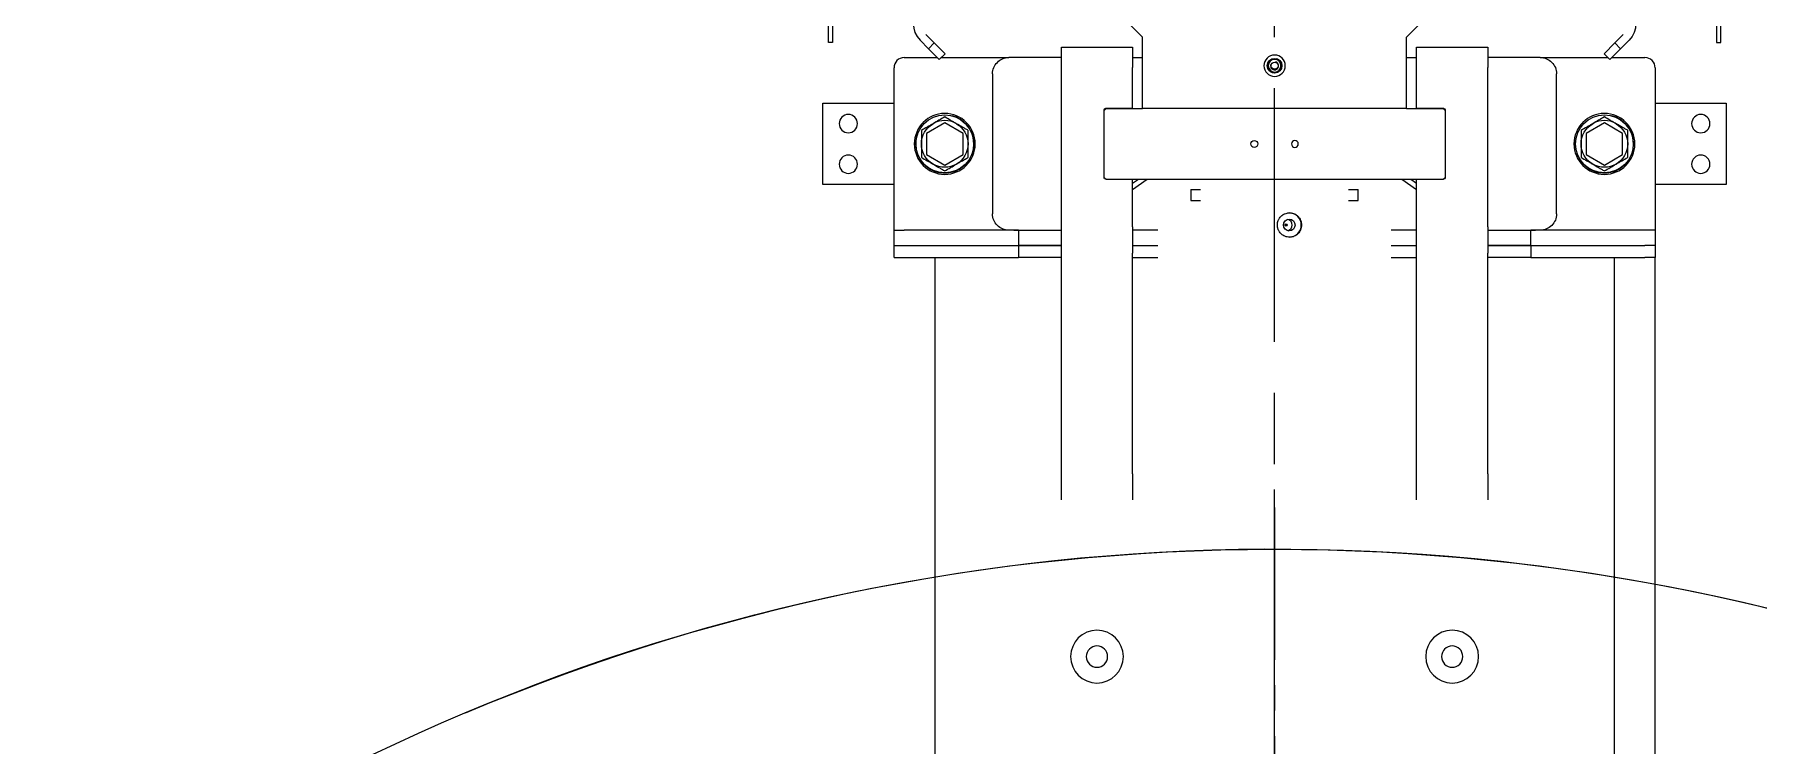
# Model space of a CAD drawing. Header units: millimetres. Extents: x 10462777 to 22643323, y 453826 to 1389191.
# Drawn here: x 11280886 to 11282585, y 586132 to 586832 of the extents above; entities that cross this region are included whole.
import ezdxf

# ---------------------------------------------------------------- set-up
doc = ezdxf.new("R2010")
doc.units = ezdxf.units.MM
doc.header["$LTSCALE"] = 200
doc.header["$MEASUREMENT"] = 0
doc.linetypes.add('CENTER', pattern=[2, 1.25, -0.25, 0.25, -0.25])
doc.linetypes.add('CENTER2', pattern=[1.125, 0.75, -0.125, 0.125, -0.125])
for name, color, linetype in [('1', 1, 'CENTER'), ('2', 2, 'CONTINUOUS'), ('DV1_DEFAULT', 7, 'CONTINUOUS')]:
    doc.layers.add(name, color=color, linetype=linetype)
doc.layers.add('LAYOUT', color=8, linetype='CONTINUOUS', lineweight=25)

# ---------------------------------------------------------------- blocks, each defined once
blk = doc.blocks.new('r710ic')
at = {"layer": 'DV1_DEFAULT', "color": 1, "linetype": 'CENTER2', "lineweight": 0}
for p, q in [((274132.6, 104232.6), (269847.5, 104232.6)), ((269950.2, 104232.6), (274235.2, 104232.6))]:
    blk.add_line(p, q, dxfattribs=at)
at = {"layer": 'DV1_DEFAULT', "color": 7, "linetype": 'Continuous', "lineweight": 0}
blk.add_arc((272041.4, 104232.6), 2050.1, 156.2009, 202.8943, dxfattribs=at)
at = {"layer": 'LAYOUT', "color": 3}
blk.add_circle((272041.4, 104232.6), 2050.1, dxfattribs=at)

msp = doc.modelspace()

# ---------------------------------------------------------------- linework, layer by layer
at = {"layer": '1', "color": 23, "linetype": 'CENTER'}
msp.add_line((11282107.87228, 579329.36568, 0), (11282107.87228, 587294.33381, 0), dxfattribs=at)
at = {"layer": '2', "color": 111, "linetype": 'Continuous'}
for p, q in [((11281668.27982, 586824.22981, 0), (11281668.27982, 586859.94101, 0)), ((11281672.27988, 586859.92844, 0), (11281672.27988, 586824.22981, 0)), ((11282543.46469, 586859.92844, 0), (11282543.46469, 586824.22981, 0)), ((11282547.46475, 586824.22981, 0), (11282547.46475, 586859.94101, 0)), ((11281672.27988, 586824.22981, 0), (11281668.27982, 586824.22981, 0)), ((11282543.46469, 586824.22981, 0), (11282547.46475, 586824.22981, 0))]:
    msp.add_line(p, q, dxfattribs=at)
at = {"layer": '2', "color": 252, "linetype": 'Continuous'}
for p, q in [((11281977.87044, 586829.32721, 0), (11281947.87001, 586859.32763, 0)), ((11282237.87413, 586829.32721, 0), (11282267.87456, 586859.32763, 0)), ((11281897.8693, 586819.47207, 0), (11281967.8703, 586819.47207, 0)), ((11281897.8693, 586799.47178, 0), (11281897.8693, 586819.47207, 0)), ((11281967.8703, 586819.47207, 0), (11281967.8703, 586799.47178, 0)), ((11281977.87044, 586759.32621, 0), (11281977.87044, 586829.32721, 0)), ((11282237.87413, 586759.32621, 0), (11282237.87413, 586829.32721, 0)), ((11282247.87427, 586819.47207, 0), (11282317.87527, 586819.47207, 0)), ((11282247.87427, 586799.47178, 0), (11282247.87427, 586819.47207, 0)), ((11282317.87527, 586819.47207, 0), (11282317.87527, 586799.47178, 0)), ((11281742.8671, 586809.34942, 0), (11281775.62631, 586809.34942, 0)), ((11281779.34481, 586809.34942, 0), (11281846.02669, 586809.34942, 0)), ((11281897.86831, 586809.34942, 0), (11281846.02219, 586809.34942, 0)), ((11281967.87655, 586809.34942, 0), (11281977.87669, 586809.34942, 0)), ((11282237.87413, 586809.34942, 0), (11282247.87427, 586809.34942, 0)), ((11282369.72238, 586809.34942, 0), (11282317.87625, 586809.34942, 0)), ((11282369.71788, 586809.34942, 0), (11282436.39976, 586809.34942, 0)), ((11282440.11825, 586809.34942, 0), (11282472.87747, 586809.34942, 0)), ((11281732.86696, 586639.34701, 0), (11281732.86696, 586799.34928, 0)), ((11281829.98289, 586793.3492, 0), (11281829.98289, 586655.34724, 0)), ((11281897.8693, 586642.63481, 0), (11281897.8693, 586799.47178, 0)), ((11281967.8703, 586759.48272, 0), (11281967.8703, 586799.47178, 0)), ((11282247.87427, 586759.48272, 0), (11282247.87427, 586799.47178, 0)), ((11282317.87527, 586642.63481, 0), (11282317.87527, 586799.47178, 0)), ((11282385.76168, 586655.34724, 0), (11282385.76168, 586793.3492, 0)), ((11282482.87761, 586799.34928, 0), (11282482.87761, 586639.34701, 0)), ((11281662.86596, 586684.34765, 0), (11281662.86596, 586764.34879, 0)), ((11281662.86596, 586764.34879, 0), (11281732.86711, 586764.34879, 0)), ((11281941.86993, 586759.32621, 0), (11281939.8699, 586757.32619, 0)), ((11281939.8699, 586757.32618, 0), (11281939.8699, 586757.88269, 0)), ((11281939.8699, 586691.37025, 0), (11281939.8699, 586757.32619, 0)), ((11281941.46992, 586759.48272, 0), (11281967.8703, 586759.48272, 0)), ((11281941.86993, 586759.32621, 0), (11281977.87169, 586759.32621, 0)), ((11282237.87413, 586759.32621, 0), (11281977.87044, 586759.32621, 0)), ((11282237.87288, 586759.32621, 0), (11282273.87464, 586759.32621, 0)), ((11282247.87427, 586759.48272, 0), (11282274.27465, 586759.48272, 0)), ((11282275.87467, 586757.32619, 0), (11282273.87464, 586759.32621, 0)), ((11282275.87467, 586757.88269, 0), (11282275.87467, 586757.32618, 0)), ((11282275.87467, 586757.32619, 0), (11282275.87467, 586691.37025, 0)), ((11282482.87745, 586764.34879, 0), (11282552.87861, 586764.34879, 0)), ((11282552.87861, 586764.34879, 0), (11282552.87861, 586684.34765, 0)), ((11281732.86711, 586684.34765, 0), (11281662.86596, 586684.34765, 0)), ((11281939.8699, 586691.05874, 0), (11281939.8699, 586691.37094, 0)), ((11281939.8699, 586691.37025, 0), (11281941.86993, 586689.37022, 0)), ((11281941.78178, 586689.45872, 0), (11281941.46992, 586689.45872, 0)), ((11282273.87464, 586689.37022, 0), (11281941.86993, 586689.37022, 0)), ((11281973.74524, 586689.36992, 0), (11281967.86996, 586685.25601, 0)), ((11281982.46207, 586689.36955, 0), (11281967.87019, 586679.15221, 0)), ((11281967.8703, 586642.63481, 0), (11281967.8703, 586689.3702, 0)), ((11282247.87438, 586679.15221, 0), (11282233.2825, 586689.36955, 0)), ((11282247.87461, 586685.25601, 0), (11282241.99933, 586689.36992, 0)), ((11282247.87427, 586642.63481, 0), (11282247.87427, 586689.3702, 0)), ((11282273.87464, 586689.37022, 0), (11282275.87467, 586691.37025, 0)), ((11282274.27465, 586689.45872, 0), (11282273.96279, 586689.45872, 0)), ((11282275.87467, 586691.37094, 0), (11282275.87467, 586691.05874, 0)), ((11282552.87861, 586684.34765, 0), (11282482.87745, 586684.34765, 0)), ((11281732.86696, 586624.3468, 0), (11281732.86696, 586639.34701, 0)), ((11281732.86696, 586639.34701, 0), (11281742.8671, 586639.34701, 0)), ((11281855.49993, 586639.34701, 0), (11281742.8671, 586639.34701, 0)), ((11281850.8697, 586639.34701, 0), (11281897.86831, 586639.34701, 0)), ((11281855.49993, 586639.34701, 0), (11281855.49993, 586624.3468, 0)), ((11281897.8693, 586616.75253, 0), (11281897.8693, 586642.63481, 0)), ((11281967.8703, 586642.63481, 0), (11281967.8703, 586616.75253, 0)), ((11281992.9394, 586639.34701, 0), (11281967.87655, 586639.34701, 0)), ((11282247.87427, 586639.34701, 0), (11282222.81142, 586639.34701, 0)), ((11282247.87427, 586616.75253, 0), (11282247.87427, 586642.63481, 0)), ((11282317.87527, 586642.63481, 0), (11282317.87527, 586616.75253, 0)), ((11282317.87625, 586639.34701, 0), (11282364.87487, 586639.34701, 0)), ((11282360.24464, 586624.3468, 0), (11282360.24464, 586639.34701, 0)), ((11282472.87747, 586639.34701, 0), (11282360.24464, 586639.34701, 0)), ((11282482.87761, 586639.34701, 0), (11282472.87747, 586639.34701, 0)), ((11282482.87761, 586639.34701, 0), (11282482.87761, 586624.3468, 0)), ((11281732.86696, 586624.3468, 0), (11281742.8671, 586624.3468, 0)), ((11281733.04722, 586612.34663, 0), (11281733.04722, 586624.3468, 0)), ((11281733.04722, 586624.3468, 0), (11281743.04736, 586624.3468, 0)), ((11281742.8671, 586624.3468, 0), (11281855.49993, 586624.3468, 0)), ((11281855.68019, 586624.3468, 0), (11281855.49892, 586624.3468, 0)), ((11281855.49993, 586624.3468, 0), (11281897.86844, 586624.3468, 0)), ((11281855.68019, 586624.3468, 0), (11281855.68019, 586612.34663, 0)), ((11281897.86847, 586624.3468, 0), (11281855.68019, 586624.3468, 0)), ((11281897.8693, 586399.59946, 0), (11281897.8693, 586616.75253, 0)), ((11281967.8703, 586399.59946, 0), (11281967.8703, 586616.75253, 0)), ((11281967.87504, 586624.3468, 0), (11281992.93635, 586624.3468, 0)), ((11282222.80822, 586624.3468, 0), (11282247.86953, 586624.3468, 0)), ((11282247.87427, 586399.59946, 0), (11282247.87427, 586616.75253, 0)), ((11282317.87527, 586399.59946, 0), (11282317.87527, 586616.75253, 0)), ((11282317.87613, 586624.3468, 0), (11282360.24464, 586624.3468, 0)), ((11282360.42491, 586624.3468, 0), (11282317.87622, 586624.3468, 0)), ((11282360.24464, 586624.3468, 0), (11282472.87747, 586624.3468, 0)), ((11282360.42491, 586624.3468, 0), (11282360.42491, 586612.34663, 0)), ((11282482.87761, 586624.3468, 0), (11282472.87747, 586624.3468, 0)), ((11282483.05787, 586624.3468, 0), (11282473.05773, 586624.3468, 0)), ((11282483.05787, 586624.3468, 0), (11282483.05787, 586612.34663, 0)), ((11281733.04722, 586612.34663, 0), (11281743.04736, 586612.34663, 0)), ((11281733.04722, 586612.34663, 0), (11281743.04736, 586612.34663, 0)), ((11281743.04736, 586612.34663, 0), (11281855.68019, 586612.34663, 0)), ((11281743.04736, 586612.34663, 0), (11281773.04779, 586612.34663, 0)), ((11281773.04779, 586612.34663, 0), (11281773.04779, 585439.34118, 0)), ((11281897.86847, 586612.34663, 0), (11281855.68019, 586612.34663, 0)), ((11281967.8716, 586612.34663, 0), (11281992.93883, 586612.34663, 0)), ((11282222.8107, 586612.34663, 0), (11282247.87201, 586612.34663, 0)), ((11282360.42491, 586612.34663, 0), (11282317.87622, 586612.34663, 0)), ((11282360.42491, 586612.34663, 0), (11282442.69615, 586612.34663, 0)), ((11282442.69678, 585439.34118, 0), (11282442.69678, 586612.34663, 0)), ((11282442.69678, 586612.34663, 0), (11282472.69721, 586612.34663, 0)), ((11282482.69735, 586612.34663, 0), (11282472.69721, 586612.34663, 0)), ((11282483.05787, 586612.34663, 0), (11282473.05773, 586612.34663, 0)), ((11282482.69735, 586612.34663, 0), (11282482.69735, 584924.32871, 0)), ((11281897.8693, 586373.71718, 0), (11281897.8693, 586399.59946, 0)), ((11281967.8703, 586399.59946, 0), (11281967.8703, 586373.71718, 0)), ((11282247.87427, 586373.71718, 0), (11282247.87427, 586399.59946, 0)), ((11282317.87527, 586399.59946, 0), (11282317.87527, 586373.71718, 0))]:
    msp.add_line(p, q, dxfattribs=at)
at = {"layer": '2', "color": 60, "linetype": 'Continuous'}
for p, q in [((11281758.5653, 586826.41003, 0), (11281766.87392, 586818.1014, 0)), ((11281764.22223, 586832.06696, 0), (11281772.53085, 586823.75834, 0)), ((11281766.87392, 586818.1014, 0), (11281772.53085, 586823.75834, 0)), ((11281772.53085, 586823.75834, 0), (11281783.13761, 586813.15159, 0)), ((11282432.60696, 586813.15159, 0), (11282443.21371, 586823.75834, 0)), ((11282451.52234, 586832.06696, 0), (11282443.21371, 586823.75834, 0)), ((11282443.21371, 586823.75834, 0), (11282448.87065, 586818.1014, 0)), ((11282457.17927, 586826.41003, 0), (11282448.87065, 586818.1014, 0)), ((11281777.48067, 586807.49465, 0), (11281766.87392, 586818.1014, 0)), ((11281783.13761, 586813.15159, 0), (11281777.48067, 586807.49465, 0)), ((11282438.2639, 586807.49465, 0), (11282432.60696, 586813.15159, 0)), ((11282448.87065, 586818.1014, 0), (11282438.2639, 586807.49465, 0)), ((11281782.86767, 586745.13312, 0), (11281764.86741, 586734.74067, 0)), ((11281764.86741, 586734.74067, 0), (11281764.86741, 586713.95576, 0)), ((11281800.86792, 586734.74067, 0), (11281782.86767, 586745.13312, 0)), ((11281800.86792, 586713.95576, 0), (11281800.86792, 586734.74067, 0)), ((11282432.8769, 586745.13312, 0), (11282414.87665, 586734.74067, 0)), ((11282414.87665, 586734.74067, 0), (11282414.87665, 586713.95576, 0)), ((11282450.87716, 586734.74067, 0), (11282432.8769, 586745.13312, 0)), ((11282450.87716, 586713.95576, 0), (11282450.87716, 586734.74067, 0)), ((11281764.86741, 586713.95576, 0), (11281782.86767, 586703.56331, 0)), ((11281782.86767, 586703.56331, 0), (11281800.86792, 586713.95576, 0)), ((11282414.87665, 586713.95576, 0), (11282432.8769, 586703.56331, 0)), ((11282432.8769, 586703.56331, 0), (11282450.87716, 586713.95576, 0)), ((11282025.47768, 586679.47008, 0), (11282025.47768, 586668.46992, 0)), ((11282025.47768, 586679.47008, 0), (11282034.93372, 586679.47008, 0)), ((11282025.47768, 586668.46992, 0), (11282034.93372, 586668.46992, 0)), ((11282180.81085, 586679.47008, 0), (11282190.26689, 586679.47008, 0)), ((11282180.81085, 586668.46992, 0), (11282190.26689, 586668.46992, 0)), ((11282190.26689, 586668.46992, 0), (11282190.26689, 586679.47008, 0))]:
    msp.add_line(p, q, dxfattribs=at)
at = {"layer": '2', "color": 252, "linetype": 'Continuous', "extrusion": (0, 0, -1)}
for centre, radius in [((-11282107.87228, 586801.32681, 0), 10.50015), ((-11282107.87228, 586801.32681, 0), 6.25009), ((-11281687.86632, 586744.3485, 0), 9.00013), ((-11281782.86767, 586724.34822, 0), 30.00043), ((-11282432.8769, 586724.34822, 0), 30.00043), ((-11282527.87825, 586744.3485, 0), 9.00013), ((-11282127.87257, 586724.34822, 0), 3.40005), ((-11281687.86632, 586704.34793, 0), 9.00013), ((-11282527.87825, 586704.34793, 0), 9.00013), ((-11281932.8698, 586219.46355, 0), 26.00037), ((-11282282.87477, 586219.46355, 0), 26.00037), ((-11281932.8698, 586219.46355, 0), 10.50015), ((-11282282.87477, 586219.46355, 0), 10.50015)]:
    msp.add_circle(centre, radius, dxfattribs=at)
at = {"layer": '2', "color": 252, "linetype": 'Continuous'}
for centre, radius in [((11282107.87228, 586801.32681, 0), 7.25703), ((11282107.87228, 586801.32681, 0), 3.50005), ((11281782.86767, 586724.34822, 0), 28.5004), ((11282432.8769, 586724.34822, 0), 28.5004), ((11282087.872, 586724.34822, 0), 3.40005)]:
    msp.add_circle(centre, radius, dxfattribs=at)
at = {"layer": '2', "color": 60, "linetype": 'Continuous'}
msp.add_arc((11281774.82898, 586842.67371, 0), 23.00033, 135.00000008, 224.99999992, dxfattribs=at)
at = {"layer": '2', "color": 60, "linetype": 'Continuous', "extrusion": (0, 0, -1)}
msp.add_arc((-11282440.91558, 586842.67371, 0), 23.00033, 135.00000008, 224.99999992, dxfattribs=at)
at = {"layer": '2', "color": 252, "linetype": 'Continuous'}
for centre, radius, start, end in [((11281742.8671, 586799.34928, 0), 10.00014, 90, 180), ((11282107.87228, 586801.32681, 0), 7.0001, 164.99999994, 74.99999998), ((11282107.87228, 586801.32681, 0), 4.00006, 164.99999994, 74.99999998), ((11282472.87747, 586799.34928, 0), 10.00014, 0, 90), ((11281782.86767, 586724.34822, 0), 28.67341, 164.99999994, 74.99999998), ((11282432.8769, 586724.34822, 0), 28.67341, 164.99999994, 74.99999998), ((11281782.86767, 586724.34822, 0), 23.00033, 60, 120), ((11282432.8769, 586724.34822, 0), 23.00033, 60, 120)]:
    msp.add_arc(centre, radius, start, end, dxfattribs=at)
at = {"layer": '2', "color": 252, "linetype": 'Continuous', "extrusion": (0, 0, -1)}
for centre, radius, start, end in [((-11281941.46992, 586757.88269, 0), 1.60002, 0, 90), ((-11282274.27465, 586757.88269, 0), 1.60002, 90, 180), ((-11281782.86767, 586724.34822, 0), 23.00033, 0, 60), ((-11281782.86767, 586724.34822, 0), 23.00033, 120, 180), ((-11282432.8769, 586724.34822, 0), 23.00033, 0, 60), ((-11282432.8769, 586724.34822, 0), 23.00033, 120, 180), ((-11281782.86767, 586724.34822, 0), 23.00033, 300, 0), ((-11281782.86767, 586724.34822, 0), 23.00033, 180, 240), ((-11282432.8769, 586724.34822, 0), 23.00033, 300, 0), ((-11282432.8769, 586724.34822, 0), 23.00033, 180, 240), ((-11281782.86767, 586724.34822, 0), 23.00033, 240, 300), ((-11282432.8769, 586724.34822, 0), 23.00033, 240, 300), ((-11281941.46992, 586691.05874, 0), 1.60002, 270, 0), ((-11282274.27465, 586691.05874, 0), 1.60002, 180, 270)]:
    msp.add_arc(centre, radius, start, end, dxfattribs=at)
for centre, major_axis, start_param, end_param in [((11281846.02219, 586793.3492, 0), (-16.0393, 0), 0, 1.5707963268), ((11282369.72238, 586793.3492, 0), (-16.0393, 0), 1.5707963268, 3.1415926536), ((11281846.02219, 586655.34724, 0), (16.0393, 0), 1.5707963268, 3.1415926536), ((11282369.72238, 586655.34724, 0), (16.0393, 0), 0, 1.5707963268)]:
    msp.add_ellipse(centre, major_axis=major_axis, ratio=0.9975640503, start_param=start_param, end_param=end_param, dxfattribs=at)
at = {"layer": '2', "color": 60, "linetype": 'Continuous'}
for centre, major_axis in [((11282122.34649, 586644.46958, 0), (0, -5.75008)), ((11282119.16577, 586644.46958, 0), (0, -1.00001))]:
    msp.add_ellipse(centre, major_axis=major_axis, ratio=0.9902680687, dxfattribs=at)
for centre, major_axis, start_param, end_param in [((11282119.56299, 586644.46958, 0), (0, -5.75008), 1.5707951893, 2.8946817913), ((11282122.34649, 586644.46958, 0), (0, -12.00017), 1.5707967653, 3.1415933696), ((11282119.56299, 586644.46958, 0), (0, -5.75008), 0.2470086118, 1.570797798), ((11282122.34649, 586644.46958, 0), (0, -12.00017), 0, 1.5707965973)]:
    msp.add_ellipse(centre, major_axis=major_axis, ratio=0.9902680687, start_param=start_param, end_param=end_param, dxfattribs=at)
at = {"layer": '2', "color": 252, "linetype": 'Continuous'}
for points, knots in [([(11281771.3675, 586744.26708, 0), (11281770.87951, 586743.98534, 0), (11281770.38908, 586743.70219, 0), (11281769.41278, 586743.13853, 0), (11281768.92633, 586742.85767, 0), (11281767.47181, 586742.0179, 0), (11281766.50862, 586741.46181, 0), (11281763.63615, 586739.80339, 0), (11281761.74392, 586738.7109, 0), (11281759.86734, 586737.62746, 0)], [0, 0, 0, 0, 0.125, 0.125, 0.25, 0.25, 0.5, 0.5, 1, 1, 1, 1]), ([(11281759.86734, 586737.62746, 0), (11281759.86734, 586735.45515, 0), (11281759.86734, 586733.26697, 0), (11281759.86734, 586728.84487, 0), (11281759.86734, 586726.61061, 0), (11281759.86734, 586724.34822, 0)], [0, 0, 0, 0, 0.5, 0.5, 1, 1, 1, 1]), ([(11281782.86767, 586750.90671, 0), (11281780.98639, 586749.82055, 0), (11281779.09137, 586748.72646, 0), (11281775.26172, 586746.51541, 0), (11281773.32679, 586745.39828, 0), (11281771.3675, 586744.26708, 0)], [0, 0, 0, 0, 0.5, 0.5, 1, 1, 1, 1]), ([(11281794.36783, 586744.26708, 0), (11281793.39476, 586744.82889, 0), (11281792.41744, 586745.39314, 0), (11281790.45906, 586746.52381, 0), (11281789.49034, 586747.0831, 0), (11281786.61117, 586748.74539, 0), (11281784.72751, 586749.83292, 0), (11281782.86767, 586750.90671, 0)], [0, 0, 0, 0, 0.25, 0.25, 0.5, 0.5, 1, 1, 1, 1]), ([(11281805.86799, 586737.62746, 0), (11281804.93207, 586738.16782, 0), (11281803.98604, 586738.71401, 0), (11281802.07812, 586739.81555, 0), (11281801.12164, 586740.36777, 0), (11281798.2434, 586742.02953, 0), (11281796.31263, 586743.14425, 0), (11281794.36783, 586744.26708, 0)], [0, 0, 0, 0, 0.25, 0.25, 0.5, 0.5, 1, 1, 1, 1]), ([(11281805.86799, 586724.34822, 0), (11281805.86799, 586724.9117, 0), (11281805.86799, 586725.478, 0), (11281805.86799, 586726.60533, 0), (11281805.86799, 586727.16705, 0), (11281805.86799, 586728.84658, 0), (11281805.86799, 586729.95877, 0), (11281805.86799, 586733.27561, 0), (11281805.86799, 586735.46058, 0), (11281805.86799, 586737.62746, 0)], [0, 0, 0, 0, 0.125, 0.125, 0.25, 0.25, 0.5, 0.5, 1, 1, 1, 1]), ([(11282421.37674, 586744.26708, 0), (11282420.88875, 586743.98534, 0), (11282420.39832, 586743.70219, 0), (11282419.42202, 586743.13853, 0), (11282418.93556, 586742.85767, 0), (11282417.48104, 586742.0179, 0), (11282416.51785, 586741.46181, 0), (11282413.64539, 586739.80339, 0), (11282411.75315, 586738.7109, 0), (11282409.87657, 586737.62746, 0)], [0, 0, 0, 0, 0.125, 0.125, 0.25, 0.25, 0.5, 0.5, 1, 1, 1, 1]), ([(11282409.87657, 586737.62746, 0), (11282409.87657, 586735.45515, 0), (11282409.87657, 586733.26697, 0), (11282409.87657, 586728.84487, 0), (11282409.87657, 586726.61061, 0), (11282409.87657, 586724.34822, 0)], [0, 0, 0, 0, 0.5, 0.5, 1, 1, 1, 1]), ([(11282432.8769, 586750.90671, 0), (11282430.99562, 586749.82055, 0), (11282429.10061, 586748.72646, 0), (11282425.27095, 586746.51541, 0), (11282423.33602, 586745.39828, 0), (11282421.37674, 586744.26708, 0)], [0, 0, 0, 0, 0.5, 0.5, 1, 1, 1, 1]), ([(11282444.37706, 586744.26708, 0), (11282443.40399, 586744.82889, 0), (11282442.42668, 586745.39314, 0), (11282440.4683, 586746.52381, 0), (11282439.49958, 586747.0831, 0), (11282436.62041, 586748.74539, 0), (11282434.73675, 586749.83292, 0), (11282432.8769, 586750.90671, 0)], [0, 0, 0, 0, 0.25, 0.25, 0.5, 0.5, 1, 1, 1, 1]), ([(11282455.87723, 586737.62746, 0), (11282454.9413, 586738.16782, 0), (11282453.99527, 586738.71401, 0), (11282452.08735, 586739.81555, 0), (11282451.13087, 586740.36777, 0), (11282448.25263, 586742.02953, 0), (11282446.32187, 586743.14425, 0), (11282444.37706, 586744.26708, 0)], [0, 0, 0, 0, 0.25, 0.25, 0.5, 0.5, 1, 1, 1, 1]), ([(11282455.87723, 586724.34822, 0), (11282455.87723, 586724.9117, 0), (11282455.87723, 586725.478, 0), (11282455.87723, 586726.60533, 0), (11282455.87723, 586727.16705, 0), (11282455.87723, 586728.84658, 0), (11282455.87723, 586729.95877, 0), (11282455.87723, 586733.27561, 0), (11282455.87723, 586735.46058, 0), (11282455.87723, 586737.62746, 0)], [0, 0, 0, 0, 0.125, 0.125, 0.25, 0.25, 0.5, 0.5, 1, 1, 1, 1]), ([(11281759.86734, 586724.34822, 0), (11281759.86734, 586723.78474, 0), (11281759.86734, 586723.21843, 0), (11281759.86734, 586722.0911, 0), (11281759.86734, 586721.52939, 0), (11281759.86734, 586719.84986, 0), (11281759.86734, 586718.73766, 0), (11281759.86734, 586715.42082, 0), (11281759.86734, 586713.23586, 0), (11281759.86734, 586711.06897, 0)], [0, 0, 0, 0, 0.125, 0.125, 0.25, 0.25, 0.5, 0.5, 1, 1, 1, 1]), ([(11281805.86799, 586711.06897, 0), (11281805.86799, 586713.24128, 0), (11281805.86799, 586715.42946, 0), (11281805.86799, 586719.85156, 0), (11281805.86799, 586722.08583, 0), (11281805.86799, 586724.34822, 0)], [0, 0, 0, 0, 0.5, 0.5, 1, 1, 1, 1]), ([(11282409.87657, 586724.34822, 0), (11282409.87657, 586723.78474, 0), (11282409.87657, 586723.21843, 0), (11282409.87657, 586722.0911, 0), (11282409.87657, 586721.52939, 0), (11282409.87657, 586719.84986, 0), (11282409.87657, 586718.73766, 0), (11282409.87657, 586715.42082, 0), (11282409.87657, 586713.23586, 0), (11282409.87657, 586711.06897, 0)], [0, 0, 0, 0, 0.125, 0.125, 0.25, 0.25, 0.5, 0.5, 1, 1, 1, 1]), ([(11282455.87723, 586711.06897, 0), (11282455.87723, 586713.24128, 0), (11282455.87723, 586715.42946, 0), (11282455.87723, 586719.85156, 0), (11282455.87723, 586722.08583, 0), (11282455.87723, 586724.34822, 0)], [0, 0, 0, 0, 0.5, 0.5, 1, 1, 1, 1]), ([(11281759.86734, 586711.06897, 0), (11281761.72719, 586709.99519, 0), (11281763.61085, 586708.90766, 0), (11281766.49002, 586707.24537, 0), (11281767.45874, 586706.68608, 0), (11281769.41712, 586705.55541, 0), (11281770.39443, 586704.99116, 0), (11281771.3675, 586704.42935, 0)], [0, 0, 0, 0, 0.5, 0.5, 0.75, 0.75, 1, 1, 1, 1]), ([(11281771.3675, 586704.42935, 0), (11281773.31231, 586703.30652, 0), (11281775.24307, 586702.19179, 0), (11281778.12131, 586700.53004, 0), (11281779.07779, 586699.97781, 0), (11281780.98571, 586698.87627, 0), (11281781.93174, 586698.33009, 0), (11281782.86767, 586697.78973, 0)], [0, 0, 0, 0, 0.5, 0.5, 0.75, 0.75, 1, 1, 1, 1]), ([(11281782.86767, 586697.78973, 0), (11281784.74894, 586698.87588, 0), (11281786.64396, 586699.96997, 0), (11281790.47361, 586702.18102, 0), (11281792.40855, 586703.29816, 0), (11281794.36783, 586704.42935, 0)], [0, 0, 0, 0, 0.5, 0.5, 1, 1, 1, 1]), ([(11281794.36783, 586704.42935, 0), (11281794.85582, 586704.71109, 0), (11281795.34625, 586704.99424, 0), (11281796.32255, 586705.55791, 0), (11281796.80901, 586705.83876, 0), (11281798.26352, 586706.67853, 0), (11281799.22672, 586707.23463, 0), (11281802.09918, 586708.89305, 0), (11281803.99142, 586709.98553, 0), (11281805.86799, 586711.06897, 0)], [0, 0, 0, 0, 0.125, 0.125, 0.25, 0.25, 0.5, 0.5, 1, 1, 1, 1]), ([(11282409.87657, 586711.06897, 0), (11282411.73642, 586709.99519, 0), (11282413.62008, 586708.90766, 0), (11282416.49925, 586707.24537, 0), (11282417.46797, 586706.68608, 0), (11282419.42635, 586705.55541, 0), (11282420.40366, 586704.99116, 0), (11282421.37674, 586704.42935, 0)], [0, 0, 0, 0, 0.5, 0.5, 0.75, 0.75, 1, 1, 1, 1]), ([(11282421.37674, 586704.42935, 0), (11282423.32154, 586703.30652, 0), (11282425.2523, 586702.19179, 0), (11282428.13055, 586700.53004, 0), (11282429.08702, 586699.97781, 0), (11282430.99495, 586698.87627, 0), (11282431.94097, 586698.33009, 0), (11282432.8769, 586697.78973, 0)], [0, 0, 0, 0, 0.5, 0.5, 0.75, 0.75, 1, 1, 1, 1]), ([(11282432.8769, 586697.78973, 0), (11282434.75818, 586698.87588, 0), (11282436.6532, 586699.96997, 0), (11282440.48285, 586702.18102, 0), (11282442.41778, 586703.29816, 0), (11282444.37706, 586704.42935, 0)], [0, 0, 0, 0, 0.5, 0.5, 1, 1, 1, 1]), ([(11282444.37706, 586704.42935, 0), (11282444.86505, 586704.71109, 0), (11282445.35548, 586704.99424, 0), (11282446.33178, 586705.55791, 0), (11282446.81824, 586705.83876, 0), (11282448.27276, 586706.67853, 0), (11282449.23595, 586707.23463, 0), (11282452.10841, 586708.89305, 0), (11282454.00065, 586709.98553, 0), (11282455.87723, 586711.06897, 0)], [0, 0, 0, 0, 0.125, 0.125, 0.25, 0.25, 0.5, 0.5, 1, 1, 1, 1])]:
    msp.add_open_spline(points, degree=3, knots=knots, dxfattribs=at)
at = {"layer": '2', "color": 60, "linetype": 'Continuous'}
for points, knots in [([(11282134.41339, 586644.46958, 0), (11282134.41339, 586645.26305, 0), (11282134.33747, 586646.04314, 0), (11282134.11436, 586647.19403, 0), (11282134.02165, 586647.57443, 0), (11282133.79867, 586648.32864, 0), (11282133.66781, 586648.70333, 0), (11282133.22691, 586649.79302, 0), (11282132.86709, 586650.48202, 0), (11282132.22894, 586651.45999, 0), (11282131.9987, 586651.77788, 0), (11282131.50837, 586652.38866, 0), (11282131.25023, 586652.67937, 0), (11282130.43794, 586653.50884, 0), (11282129.84626, 586654.00535, 0), (11282128.88083, 586654.66331, 0), (11282128.54645, 586654.8674, 0), (11282127.86607, 586655.23748, 0), (11282127.17059, 586655.57194, 0), (11282126.44517, 586655.83617, 0), (11282125.70447, 586656.06473, 0), (11282125.32436, 586656.16156, 0), (11282124.17728, 586656.39294, 0), (11282123.40705, 586656.46932, 0), (11282122.24356, 586656.46997, 0), (11282121.85436, 586656.45106, 0), (11282121.07315, 586656.37379, 0), (11282120.68419, 586656.31556, 0), (11282119.53724, 586656.08578, 0), (11282118.79271, 586655.8591, 0), (11282117.70653, 586655.40811, 0), (11282117.34787, 586655.23809, 0), (11282116.65492, 586654.8668, 0), (11282116.3195, 586654.66528, 0), (11282115.34567, 586654.01415, 0), (11282114.73918, 586653.51822, 0), (11282113.61711, 586652.39868, 0), (11282113.11968, 586651.79325, 0), (11282112.46556, 586650.81918, 0), (11282112.26297, 586650.48342, 0), (11282111.8895, 586649.7892, 0), (11282111.71838, 586649.42963, 0), (11282111.26428, 586648.33995, 0), (11282111.03571, 586647.59199, 0), (11282110.80359, 586646.43793, 0), (11282110.74468, 586646.04646, 0), (11282110.66616, 586645.25857, 0), (11282110.64677, 586644.86576, 0), (11282110.64633, 586643.69061, 0), (11282110.72249, 586642.91154, 0), (11282110.95408, 586641.74963, 0), (11282111.05113, 586641.36406, 0), (11282111.2803, 586640.61218, 0), (11282111.54531, 586639.87523, 0), (11282111.8808, 586639.16761, 0), (11282112.25194, 586638.47485, 0), (11282112.45659, 586638.13411, 0), (11282113.11584, 586637.15012, 0), (11282113.61313, 586636.54598, 0), (11282114.44322, 586635.7155, 0), (11282114.73405, 586635.45138, 0), (11282115.3448, 586634.94936, 0), (11282115.66218, 586634.71373, 0), (11282116.6384, 586634.05997, 0), (11282117.32546, 586633.6908, 0), (11282118.41066, 586633.23796, 0), (11282118.7836, 586633.10345, 0), (11282119.53372, 586632.8741, 0), (11282119.91179, 586632.77866, 0), (11282121.05473, 586632.54876, 0), (11282121.82826, 586632.47015, 0), (11282123.39935, 586632.46868, 0), (11282124.17122, 586632.54592, 0), (11282125.30761, 586632.77378, 0), (11282125.68292, 586632.86854, 0), (11282126.42647, 586633.09651, 0), (11282126.79567, 586633.23035, 0), (11282127.86875, 586633.68134, 0), (11282128.54621, 586634.04939, 0), (11282129.50666, 586634.70161, 0), (11282129.81861, 586634.93682, 0), (11282130.41783, 586635.43767, 0), (11282130.70286, 586635.70124, 0), (11282131.51574, 586636.53017, 0), (11282132.00178, 586637.13342, 0), (11282132.64548, 586638.11638, 0), (11282132.84513, 586638.45671, 0), (11282133.20706, 586639.14868, 0), (11282133.53408, 586639.85554, 0), (11282133.79241, 586640.59181, 0), (11282134.01591, 586641.34302, 0), (11282134.11058, 586641.72788, 0), (11282134.33746, 586642.89154, 0), (11282134.41339, 586643.67611, 0), (11282134.41339, 586644.46958, 0)], [0, 0, 0, 0, 0.03125, 0.03125, 0.046875, 0.046875, 0.0625, 0.0625, 0.09375, 0.09375, 0.109375, 0.109375, 0.125, 0.125, 0.15625, 0.15625, 0.171875, 0.171875, 0.1875, 0.203125, 0.203125, 0.21875, 0.21875, 0.25, 0.25, 0.265625, 0.265625, 0.28125, 0.28125, 0.3125, 0.3125, 0.328125, 0.328125, 0.34375, 0.34375, 0.375, 0.375, 0.40625, 0.40625, 0.421875, 0.421875, 0.4375, 0.4375, 0.46875, 0.46875, 0.484375, 0.484375, 0.5, 0.5, 0.53125, 0.53125, 0.546875, 0.546875, 0.5625, 0.578125, 0.578125, 0.59375, 0.59375, 0.625, 0.625, 0.640625, 0.640625, 0.65625, 0.65625, 0.6875, 0.6875, 0.703125, 0.703125, 0.71875, 0.71875, 0.75, 0.75, 0.78125, 0.78125, 0.796875, 0.796875, 0.8125, 0.8125, 0.84375, 0.84375, 0.859375, 0.859375, 0.875, 0.875, 0.90625, 0.90625, 0.921875, 0.921875, 0.9375, 0.953125, 0.953125, 0.96875, 0.96875, 1, 1, 1, 1]), ([(11282119.05818, 586644.21888, 0), (11282119.04672, 586644.1739, 0), (11282119.03217, 586644.12973, 0), (11282118.96525, 586643.96553, 0), (11282118.89218, 586643.85463, 0), (11282118.75336, 586643.71371, 0), (11282118.70009, 586643.66998, 0), (11282118.643, 586643.63219, 0)], [0, 0, 0, 0, 0.1888836326, 0.1888836326, 0.7198111119, 0.7198111119, 1, 1, 1, 1]), ([(11282118.65038, 586645.30204, 0), (11282118.70468, 586645.2654, 0), (11282118.75544, 586645.22334, 0), (11282118.89217, 586645.08454, 0), (11282118.96525, 586644.97362, 0), (11282119.02891, 586644.81745, 0), (11282119.04121, 586644.78164, 0), (11282119.05148, 586644.74526, 0)], [0, 0, 0, 0, 0.281369087, 0.281369087, 0.8385529707, 0.8385529707, 1, 1, 1, 1])]:
    msp.add_open_spline(points, degree=3, knots=knots, dxfattribs=at)
for points, degree in [([(11282119.03107, 586644.74281, 0), (11282119.09421, 586644.6164, 0), (11282119.07981, 586644.46855, 0)], 2), ([(11282119.07981, 586644.46855, 0), (11282119.03246, 586644.21988, 0)], 1)]:
    msp.add_open_spline(points, degree=degree, dxfattribs=at)

# ---------------------------------------------------------------- block references
at = {"layer": 'LAYOUT', "color": 2, "rotation": 270}
msp.add_blockref('r710ic', (11177875.24796, 856316.46559, 0), dxfattribs=at)

doc.saveas('drawing.dxf')
